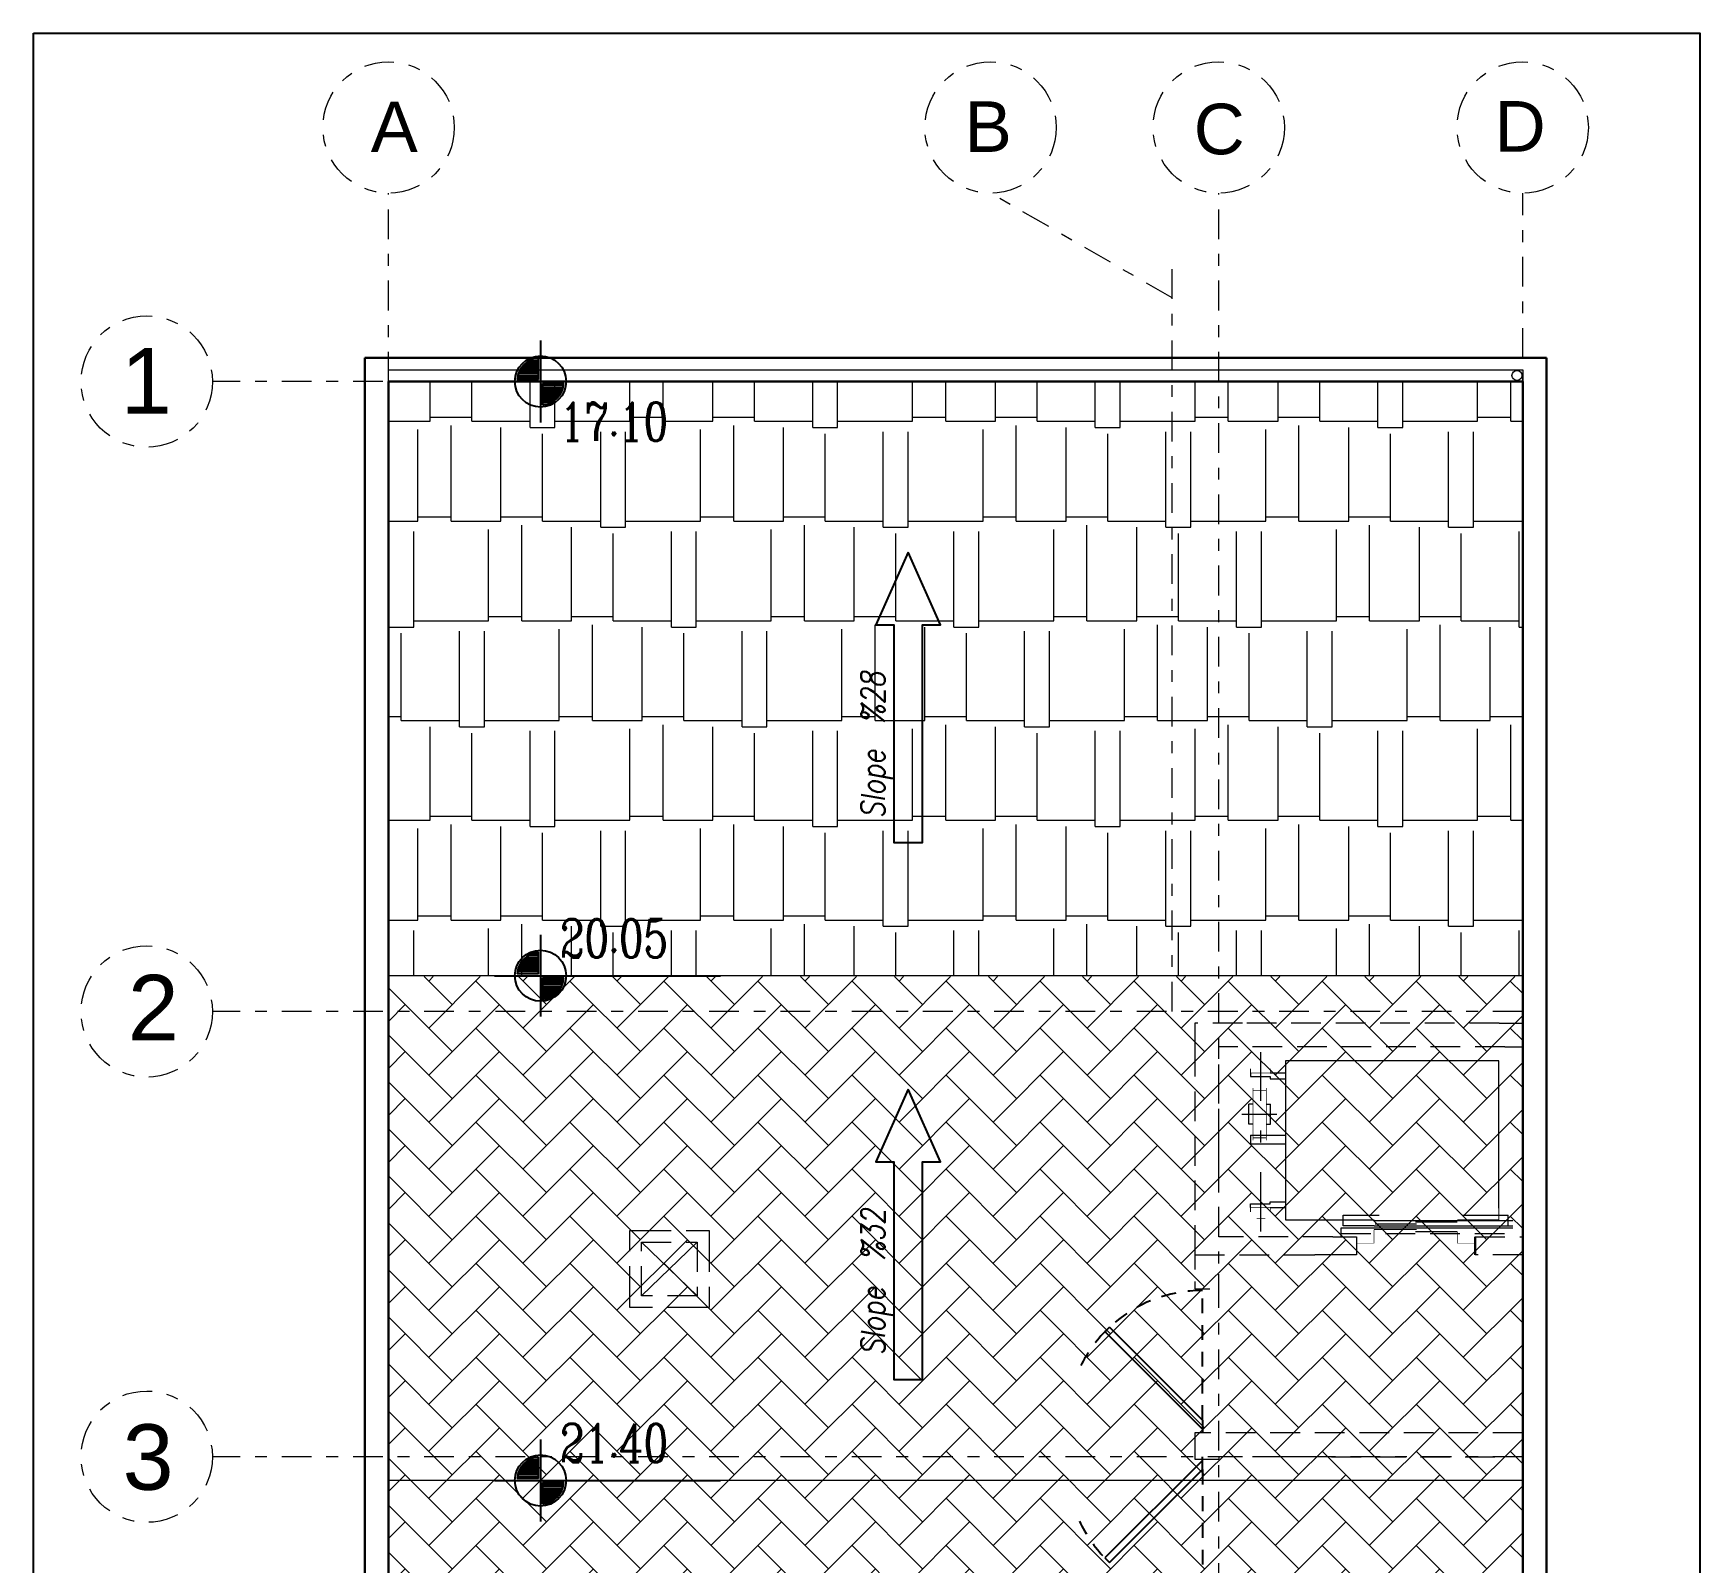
# Model space of a CAD drawing. Header units: inches. Extents: x -0.3 to 32.3, y -27.3 to 12.1.
# Drawn here: x 18.26 to 32.29, y -0.8 to 12.07 of the extents above; entities that cross this region are included whole.
import ezdxf

# ---------------------------------------------------------------- set-up
doc = ezdxf.new("R2010")
doc.units = ezdxf.units.IN
doc.header["$MEASUREMENT"] = 0
for name, pattern in [('ACAD_ISO02W100', [15, 12, -3]), ('DASHDOT2', [0.5, 0.25, -0.125, 0, -0.125]), ('HIDDEN', [0.375, 0.25, -0.125]), ('HIDDEN2', [0.1875, 0.125, -0.0625]), ('TRATTO-PUNTO', [1, 0.5, -0.25, 0, -0.25])]:
    doc.linetypes.add(name, pattern=pattern)
doc.layers.add('Axe Architechture', color=7, linetype='Continuous', lineweight=15)
for name, color, linetype in [('Axe Parking', 7, 'Continuous'), ('dim-100', 1, 'Continuous'), ('DOOR', 105, 'Continuous'), ('HID', 9, 'HIDDEN2'), ('LEV', 7, 'Continuous')]:
    doc.layers.add(name, color=color, linetype=linetype)
doc.styles.add('DIMO', font='ROMANC.shx', dxfattribs={"width": 0.75, "height": 0.2})
doc.styles.add('ROMANS', font='romans.shx')
doc.styles.get("Standard").update_dxf_attribs({"font": 'arial.ttf'})

# ---------------------------------------------------------------- blocks, each defined once
blk = doc.blocks.new('*X2')
at = {"color": 0}
for p, q in [((16.67, 10.47), (16.717, 10.47)), ((16.67, 10.45), (16.764, 10.45)), ((16.67, 10.43), (16.793, 10.43)), ((16.67, 10.41), (16.815, 10.41)), ((16.67, 10.39), (16.832, 10.39)), ((16.67, 10.37), (16.846, 10.37)), ((16.67, 10.35), (16.857, 10.35)), ((16.67, 10.33), (16.866, 10.33)), ((16.67, 10.31), (16.872, 10.31)), ((16.67, 10.29), (16.876, 10.29))]:
    blk.add_line(p, q, dxfattribs=at)
blk = doc.blocks.new('dfsfd')
at = {"layer": 'LEV'}
for p, q in [((972.558, -1386.941), (972.558, -1388.002)), ((972.532, -1387.445), (972.532, -1387.167)), ((972.532, -1387.445), (972.254, -1387.445)), ((971.961, -1387.471), (974.895, -1387.471)), ((972.585, -1387.498), (972.862, -1387.498)), ((972.585, -1387.498), (972.585, -1387.776))]:
    blk.add_line(p, q, dxfattribs=at)
blk.add_circle((972.558, -1387.471), 0.332, dxfattribs=at)
for start, end in [(94.9885, 175.0115), (274.9885, 355.0115)]:
    blk.add_arc((972.558, -1387.471), 0.305, start, end, dxfattribs=at)
at = {"layer": 'LEV', "xscale": -1.327104000000048, "yscale": 1.327104000000048, "zscale": 1.327104000000048}
blk.add_blockref('*X2', (994.654, -1401.074), dxfattribs=at)
at = {"layer": 'LEV', "xscale": -1.327104000000048, "yscale": 1.327104000000048, "zscale": 1.327104000000048, "rotation": 180}
blk.add_blockref('*X2', (950.462, -1373.869), dxfattribs=at)

msp = doc.modelspace()

# ---------------------------------------------------------------- hatches: boundary and pattern name
at = {"lineweight": 5}
h = msp.add_hatch(dxfattribs=at)
h.set_pattern_fill('AR-RSHKE', color=256, scale=0.07)
h.set_pattern_definition([(0, (-85.3219, -45.7931), (1.785, 0.84), [0.42, -0.35, 0.49, -0.21, 0.63, -0.28]), (0, (-84.9019, -45.7581), (1.785, 0.84), [0.35, -1.33, 0.28, -0.42]), (0, (-84.0619, -45.8456), (1.785, 0.84), [0.21, -2.17]), (90, (-85.3219, -45.7931), (-0.595, 0.84), [0.805, -2.555]), (90, (-84.9019, -45.7931), (-0.595, 0.84), [0.7875, -2.5725]), (90, (-84.5519, -45.7931), (-0.595, 0.84), [0.735, -2.625]), (90, (-84.0619, -45.8456), (-0.595, 0.84), [0.805, -2.555]), (90, (-83.8519, -45.8456), (-0.595, 0.84), [0.805, -2.555]), (90, (-83.2219, -45.7931), (-0.595, 0.84), [0.77, -2.59])])
h.paths.add_polyline_path([(30.803, -5.511), (21.253, -5.511), (21.253, -10.458), (21.453, -10.458), (21.753, -10.458), (22.953, -10.458), (27.943, -10.458), (28.043, -10.458), (30.803, -10.458), (30.803, -10.258), (30.803, -8.658)])
h.paths.add_polyline_path([(30.803, 8.942), (30.803, 9.142), (21.253, 9.142), (21.253, 4.139), (30.803, 4.139)])
at = {"lineweight": 5, "true_color": 0x7aafdf}
h = msp.add_hatch(dxfattribs=at)
h.set_pattern_fill('AR-HBONE', color=143, scale=0.07)
h.set_pattern_definition([(45, (-85.32348, -45.7996), (0, 0.3959798), [0.84, -0.28]), (135, (-85.1255, -45.6016), (3e-17, 0.3959798), [0.84, -0.28])])
h.paths.add_polyline_path([(30.801, 3.532), (30.801, 3.732), (30.801, 4.032), (30.801, 4.132), (21.252, 4.132), (21.252, -0.118), (30.801, -0.118), (30.801, 0.282), (30.801, 1.782)])
h.paths.add_polyline_path([(30.801, -0.118), (21.252, -0.118), (21.252, -5.518), (30.801, -5.518), (30.801, -4.918), (30.801, -4.718)])

# ---------------------------------------------------------------- linework, layer by layer
at = {"lineweight": 30}
for p, q in [((21.053, 9.142), (21.053, 9.342)), ((21.053, 9.342), (21.103, 9.342)), ((21.553, 9.342), (21.103, 9.342)), ((25.949, 9.342), (21.553, 9.342)), ((30.803, 9.342), (25.949, 9.342)), ((31.003, 9.342), (30.803, 9.342)), ((31.003, 9.142), (31.003, 9.342)), ((21.053, 9.142), (21.053, -10.658)), ((21.253, 9.142), (21.253, -10.458)), ((21.253, 9.142), (25.949, 9.142)), ((21.453, 9.142), (21.553, 9.142)), ((25.949, 9.142), (27.651, 9.142)), ((27.651, 9.142), (30.603, 9.142)), ((30.803, 9.142), (30.603, 9.142)), ((30.803, 8.942), (30.803, 9.142)), ((31.003, 9.142), (31.003, -10.658)), ((30.803, 4.039), (30.803, 8.942)), ((30.803, 4.039), (30.803, 8.942)), ((30.803, 3.739), (30.803, 4.039)), ((30.803, 1.789), (30.803, 3.739)), ((30.803, 1.789), (30.803, 3.739)), ((30.803, 1.789), (30.803, 3.539)), ((30.803, 1.789), (30.803, 3.539)), ((30.803, 0.289), (30.803, 1.789)), ((30.803, 0.289), (30.803, 1.789)), ((30.803, -0.111), (30.803, 0.289)), ((30.803, -4.711), (30.803, -0.111))]:
    msp.add_line(p, q, dxfattribs=at)
at = {"linetype": 'DASHDOT2', "lineweight": 5}
msp.add_line((30.803, 9.142), (19.769, 9.142), dxfattribs=at)
at = {"color": 244, "lineweight": 20, "true_color": 0x991b1e}
msp.add_line((30.803, 4.139), (21.253, 4.139), dxfattribs=at)
at = {"linetype": 'HIDDEN', "lineweight": 20}
for p, q in [((28.443, 3.739), (28.043, 3.739)), ((28.043, 3.739), (28.043, 3.639)), ((30.604, 3.739), (28.443, 3.739)), ((30.604, 3.739), (30.803, 3.739)), ((28.043, 3.639), (28.043, 3.539)), ((28.043, 3.539), (28.043, 1.989)), ((30.653, 3.539), (28.243, 3.539)), ((28.243, 1.939), (28.243, 3.539)), ((30.653, 3.539), (30.803, 3.539)), ((23.283, 1.895), (23.283, 1.995)), ((23.283, 1.995), (23.383, 1.995)), ((23.383, 1.995), (23.851, 1.995)), ((23.851, 1.995), (23.951, 1.995)), ((23.951, 1.995), (23.951, 1.895)), ((23.283, 1.444), (23.283, 1.895)), ((23.383, 1.444), (23.383, 1.895)), ((23.383, 1.895), (23.851, 1.895)), ((23.851, 1.895), (23.851, 1.444)), ((23.951, 1.895), (23.951, 1.444)), ((29.203, 1.939), (28.243, 1.939)), ((30.403, 1.939), (30.805, 1.939)), ((28.043, 1.789), (28.872, 1.79)), ((28.853, 1.789), (29.053, 1.789)), ((30.803, 1.789), (30.403, 1.789)), ((23.283, 1.344), (23.283, 1.444)), ((23.851, 1.444), (23.383, 1.444)), ((23.383, 1.344), (23.283, 1.344)), ((23.851, 1.344), (23.383, 1.344)), ((30.803, 0.289), (28.043, 0.289)), ((28.043, 0.289), (28.043, 0.069)), ((28.443, 0.089), (28.243, 0.089)), ((28.243, 0.089), (28.243, 0.069)), ((29.193, 0.089), (28.443, 0.089)), ((29.193, 0.089), (30.603, 0.089))]:
    msp.add_line(p, q, dxfattribs=at)
at = {"linetype": 'TRATTO-PUNTO', "lineweight": 9}
for p, q in [((28.597, 1.986), (28.597, 3.495)), ((28.438, 2.973), (28.732, 2.973)), ((29.292, 2.122), (29.594, 2.122)), ((29.292, 2.032), (29.292, 2.122)), ((30.294, 2.122), (30.682, 2.122)), ((30.682, 2.032), (30.682, 2.122)), ((29.552, 2.032), (29.292, 2.032))]:
    msp.add_line(p, q, dxfattribs=at)
at = {"linetype": 'ACAD_ISO02W100', "lineweight": 9, "ltscale": 2}
for p, q in [((30.602, 3.421), (28.807, 3.421)), ((28.807, 3.421), (28.807, 2.084)), ((30.602, 2.183), (30.602, 3.421)), ((28.807, 2.084), (29.342, 2.084)), ((29.342, 2.084), (29.552, 2.084))]:
    msp.add_line(p, q, dxfattribs=at)
at = {"linetype": 'Continuous', "lineweight": 9}
for p, q in [((28.511, 3.32), (28.511, 3.29)), ((28.511, 3.29), (28.678, 3.29)), ((28.678, 3.32), (28.807, 3.32)), ((28.678, 3.29), (28.678, 3.272)), ((28.678, 3.272), (28.807, 3.272)), ((28.533, 3.057), (28.497, 3.057)), ((28.497, 2.889), (28.497, 3.057)), ((28.644, 3.057), (28.68, 3.057)), ((28.68, 2.889), (28.68, 3.057)), ((28.533, 2.889), (28.497, 2.889)), ((28.644, 2.889), (28.68, 2.889)), ((28.511, 2.795), (28.511, 2.759)), ((28.511, 2.795), (28.807, 2.795)), ((28.511, 2.759), (28.511, 2.723)), ((28.511, 2.723), (28.807, 2.723)), ((28.511, 2.187), (28.511, 2.217)), ((28.511, 2.217), (28.678, 2.217)), ((28.678, 2.217), (28.678, 2.235)), ((28.678, 2.235), (28.807, 2.235)), ((28.678, 2.187), (28.807, 2.187)), ((29.403, 1.789), (29.203, 1.789))]:
    msp.add_line(p, q, dxfattribs=at)
at = {"linetype": 'ACAD_ISO02W100', "lineweight": 20, "ltscale": 2}
for p, q in [((28.043, 1.989), (28.043, 1.789)), ((28.043, 1.789), (28.243, 1.789)), ((28.243, 1.789), (28.243, 1.789))]:
    msp.add_line(p, q, dxfattribs=at)
at = {"lineweight": 9}
for p, q in [((29.274, 1.939), (29.274, 2.015)), ((29.274, 2.015), (30.721, 2.015)), ((29.552, 2.078), (30.721, 2.078)), ((29.552, 2.032), (30.721, 2.032))]:
    msp.add_line(p, q, dxfattribs=at)
at = {"linetype": 'HIDDEN', "lineweight": 9}
msp.add_line((29.274, 1.969), (30.721, 1.969), dxfattribs=at)
at = {"linetype": 'ACAD_ISO02W100', "lineweight": 30, "ltscale": 2}
msp.add_line((30.805, 1.939), (30.803, 1.989), dxfattribs=at)
at = {"lineweight": 20}
for p, q in [((23.283, 1.895), (23.283, 1.895)), ((23.951, 1.444), (23.951, 1.344)), ((23.951, 1.344), (23.851, 1.344)), ((28.043, 0.069), (28.243, 0.069)), ((30.803, 0.089), (30.603, 0.089)), ((30.803, -0.111), (21.253, -0.111))]:
    msp.add_line(p, q, dxfattribs=at)
at = {"lineweight": 9, "ltscale": 2}
for p, q in [((23.383, 1.895), (23.851, 1.444)), ((23.851, 1.895), (23.383, 1.444))]:
    msp.add_line(p, q, dxfattribs=at)
at = {"linetype": 'Continuous', "lineweight": 20}
for p, q in [((29.203, 1.939), (29.403, 1.939)), ((29.403, 1.939), (29.403, 1.789)), ((29.203, 1.789), (29.053, 1.789))]:
    msp.add_line(p, q, dxfattribs=at)
at = {"linetype": 'Continuous', "lineweight": 30}
msp.add_line((30.403, 1.789), (30.403, 1.939), dxfattribs=at)
at = {"linetype": 'HIDDEN', "lineweight": 20, "ltscale": 0.5}
for p, q in [((28.043, 1.789), (28.043, 1.501)), ((28.243, 1.501), (28.243, 1.789)), ((28.043, 1.501), (28.243, 1.501))]:
    msp.add_line(p, q, dxfattribs=at)
msp.add_lwpolyline([(18.261, 12.075), (32.294, 12.075), (32.294, -21.285), (18.261, -21.285)], close=True)
at = {"lineweight": 20}
msp.add_lwpolyline([(21.253, 9.242), (30.803, 9.242), (30.803, 9.142), (21.253, 9.142)], close=True, dxfattribs=at)
at = {"linetype": 'Continuous', "lineweight": 9}
for points, const_width in [([(28.511, 3.32), (28.511, 3.356)], 0.006), ([(28.511, 3.32), (28.678, 3.32), (28.678, 3.356)], 0.006), ([(28.533, 2.752), (28.533, 3.194)], 0.006), ([(28.533, 3.172), (28.644, 3.172)], 0.006), ([(28.644, 2.752), (28.644, 3.194)], 0.006), ([(28.533, 2.774), (28.644, 2.774)], 0.006), ([(28.511, 2.187), (28.678, 2.187), (28.678, 2.15)], 0.006), ([(28.511, 2.187), (28.511, 2.15)], 0.006), ([(28.6, 2.156), (28.6, 2.095)], 0.006), ([(28.564, 2.095), (28.636, 2.095)], 0.006), ([(29.552, 2.001), (29.552, 1.887), (29.403, 1.887), (29.403, 1.902)], 0.005), ([(30.252, 1.983), (30.252, 1.887), (30.403, 1.887), (30.403, 1.903)], 0.005)]:
    msp.add_lwpolyline(points, dxfattribs=dict(at, const_width=const_width))
at = {"linetype": 'ByBlock', "lineweight": 9, "const_width": 0.01}
msp.add_lwpolyline([(30.602, 2.183), (30.602, 2.084), (30.252, 2.084)], dxfattribs=at)
at = {"lineweight": 9, "const_width": 0.01}
for points in [[(29.911, 2.002), (29.551, 2.002)], [(29.911, 2.049), (29.559, 2.049)], [(30.252, 2.065), (29.898, 2.065)], [(30.252, 1.983), (29.898, 1.983)]]:
    msp.add_lwpolyline(points, dxfattribs=at)
at = {"lineweight": 20}
msp.add_circle((30.755, 9.194), 0.042, dxfattribs=at)
at = {"layer": 'Axe Architechture', "linetype": 'DASHDOT2', "lineweight": 5}
msp.add_circle((19.216, 9.142), 0.553, dxfattribs=at)
at = {"layer": 'Axe Parking', "linetype": 'DASHDOT2', "lineweight": 5}
for p, q in [((21.253, -10.658), (21.253, 10.729)), ((27.851, 9.847), (26.322, 10.729)), ((28.243, -10.658), (28.243, 10.729)), ((30.803, -8.658), (30.803, 10.729)), ((27.851, 3.838), (27.851, 10.172)), ((30.803, 3.838), (19.769, 3.838)), ((30.803, 0.089), (19.769, 0.089))]:
    msp.add_line(p, q, dxfattribs=at)
for centre in [(21.253, 11.282), (26.322, 11.282), (28.243, 11.282), (30.803, 11.282), (19.216, 3.838), (19.216, 0.089)]:
    msp.add_circle(centre, 0.553, dxfattribs=at)
at = {"layer": 'dim-100'}
for points in [[(25.628, 7.706), (25.356, 7.094), (25.508, 7.094), (25.508, 5.261), (25.628, 5.261), (25.749, 5.261), (25.749, 7.094), (25.901, 7.094)], [(25.628, 3.185), (25.356, 2.573), (25.508, 2.573), (25.508, 0.74), (25.628, 0.74), (25.749, 0.74), (25.749, 2.573), (25.901, 2.573)]]:
    msp.add_lwpolyline(points, close=True, dxfattribs=at)
at = {"layer": 'DOOR', "color": 18, "true_color": 0x000000}
for p, q in [((28.107, 0.321), (27.285, 1.142)), ((27.324, 1.18), (28.107, 0.397)), ((28.107, 0.397), (28.107, 0.289)), ((28.107, 0.057), (27.285, -0.764)), ((28.107, -0.019), (28.107, 0.089)), ((27.324, -0.802), (28.107, -0.019))]:
    msp.add_line(p, q, dxfattribs=at)
for centre, start, end in [((28.107, 0.343), 133.0906, 135.7908), ((28.107, 0.035), 224.2092, 226.9094)]:
    msp.add_arc(centre, 1.146, start, end, dxfattribs=at)
at = {"layer": 'HID', "color": 18, "true_color": 0x000000}
for p, q in [((28.107, 0.397), (28.107, 1.489)), ((28.107, -0.019), (28.107, -1.111))]:
    msp.add_line(p, q, dxfattribs=at)
for centre, start, end in [((28.107, 0.343), 90, 132.8672), ((28.107, 0.343), 135.8833, 154.803), ((28.107, 0.035), 205.197, 224.1167)]:
    msp.add_arc(centre, 1.146, start, end, dxfattribs=at)

# ---------------------------------------------------------------- block references
at = {"layer": 'LEV', "xscale": 0.6488064000000001, "yscale": 0.6488064000000001, "zscale": 0.6488064000000001}
for p in [(-608.47, 909.343), (-608.47, 904.339), (-608.47, 900.089)]:
    msp.add_blockref('dfsfd', p, dxfattribs=at)

# ---------------------------------------------------------------- texts
at = {"layer": 'Axe Architechture', "linetype": 'DASHDOT2', "lineweight": 5}
msp.add_text('1', height=0.552, dxfattribs=at).set_placement((18.998, 8.872))
at = {"layer": 'Axe Parking', "linetype": 'DASHDOT2', "lineweight": 5}
for s, height, p in [('A', 0.426, (21.102, 11.074)), ('B', 0.426, (26.104, 11.076)), ('C', 0.426, (28.033, 11.056)), ('D', 0.426, (30.567, 11.078)), ('2', 0.552, (19.057, 3.594)), ('3', 0.552, (19.013, -0.19))]:
    msp.add_text(s, height=height, dxfattribs=at).set_placement(p)
at = {"layer": 'dim-100', "style": 'ROMANS', "oblique": 10, "width": 0.8}
for s, p in [('Slope  %%%28', (25.431, 5.463)), ('Slope  %%%32', (25.431, 0.942))]:
    msp.add_text(s, height=0.2, rotation=90, dxfattribs=at).set_placement(p)
at = {"layer": 'LEV', "style": 'DIMO', "width": 0.75}
for s, p in [('17.10', (22.694, 8.643)), ('20.05', (22.694, 4.292)), ('21.40', (22.694, 0.042))]:
    msp.add_text(s, height=0.3229, dxfattribs=at).set_placement(p)

doc.saveas('drawing.dxf')
